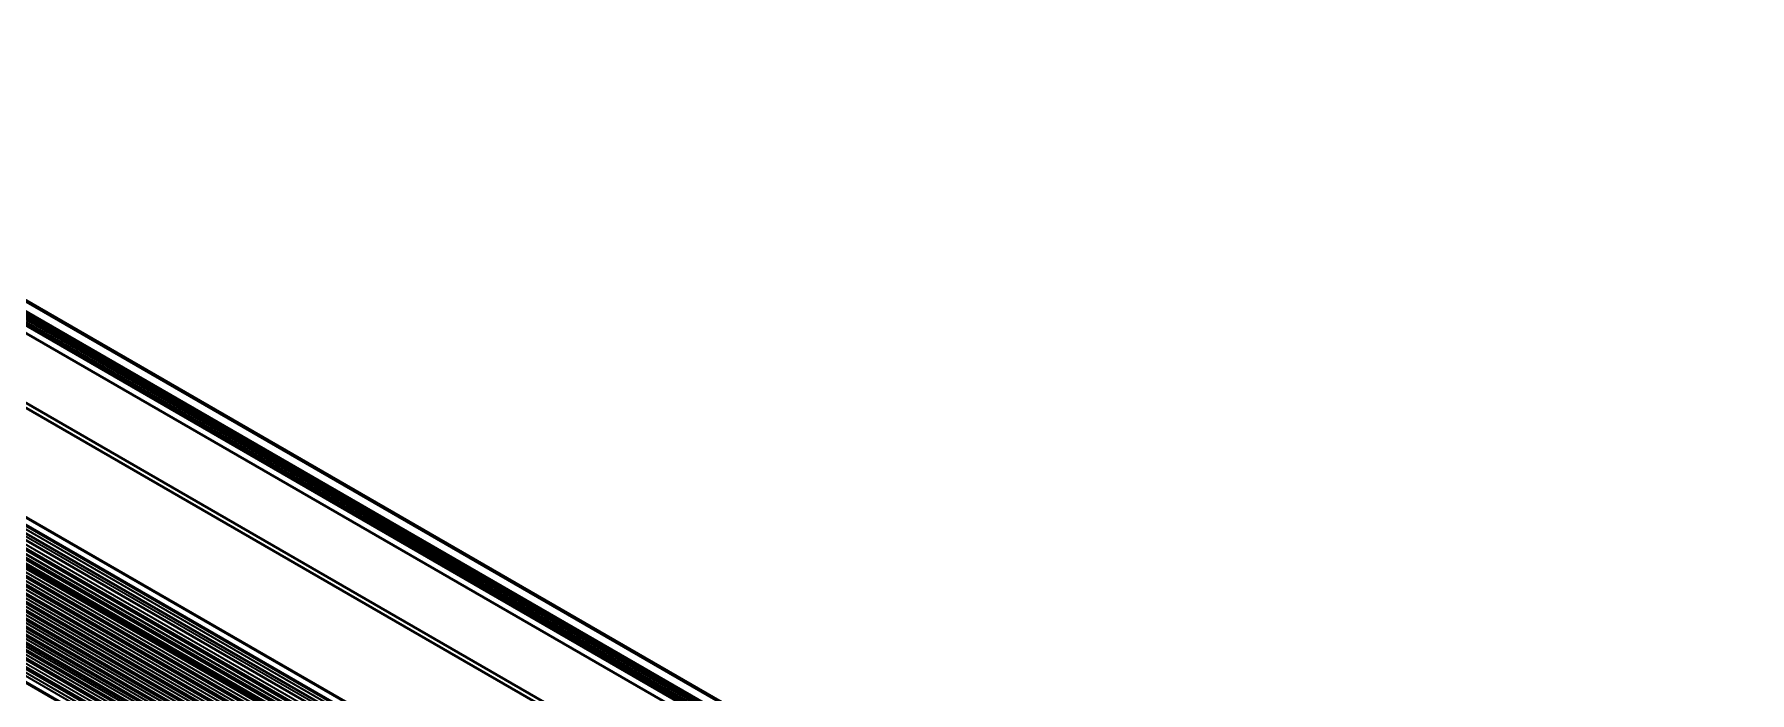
# Model space of a CAD drawing. Header units: millimetres. Extents: x 0 to 3000, y 0 to 3000.
# Drawn here: x 552 to 1108, y 2357 to 2570 of the extents above; entities that cross this region are included whole.
import ezdxf

# ---------------------------------------------------------------- set-up
doc = ezdxf.new("R2010")
doc.units = ezdxf.units.MM
doc.layers.add('Visible (ANSI)', color=7, linetype='Continuous', lineweight=50)
doc.layers.add('Visible Narrow (ANSI)', color=7, linetype='Continuous', lineweight=35)

msp = doc.modelspace()

# ---------------------------------------------------------------- linework, layer by layer
at = {"layer": 'Visible (ANSI)'}
for p, q in [((1051.4966, 2159.0607), (345.804, 2566.4925)), ((346.9737, 2567.4479), (1052.6663, 2160.0161)), ((1103.7166, 2159.5047), (396.6099, 2567.7427)), ((1103.8202, 2158.7893), (396.7134, 2567.0376)), ((1107.5106, 2161.5697), (400.4038, 2569.818)), ((395.1636, 2562.1948), (1098.9863, 2155.8426)), ((1051.9639, 2123.313), (346.2714, 2530.7448)), ((1053.321, 2117.3781), (346.5633, 2525.4249)), ((1053.1807, 2115.3233), (346.6697, 2523.2276)), ((1052.8524, 2107.1628), (345.9653, 2515.2843)), ((1052.8987, 2109.1818), (346.1658, 2517.2142)), ((1053.0106, 2112.1892), (346.2817, 2520.2193)), ((1052.9552, 2110.8674), (346.3561, 2518.8226)), ((1052.8401, 2106.3273), (346.168, 2514.3247)), ((1052.8295, 2103.4406), (346.1968, 2511.4152)), ((1052.8688, 2100.5712), (346.2652, 2508.5289)), ((1052.9586, 2097.7195), (346.3733, 2505.6667)), ((1053.0997, 2094.8858), (346.521, 2502.8292)), ((1053.3367, 2092.045), (346.7084, 2500.017)), ((1053.7328, 2089.1613), (346.9354, 2497.231)), ((1054.1215, 2086.3316), (347.2019, 2494.4718)), ((1054.5027, 2083.5566), (347.508, 2491.7401)), ((1054.8865, 2080.762), (347.8638, 2488.9618)), ((1055.244, 2078.1478), (348.3003, 2486.3019)), ((1055.3899, 2075.3069), (348.4845, 2483.439)), ((1055.3899, 2072.3571), (348.4845, 2480.4892)), ((348.4898, 2475.9553), (1055.4923, 2067.7672)), ((582.6685, 2372.561), (582.6684, 2372.561)), ((584.8407, 2371.3069), (584.8407, 2371.3068)), ((584.9508, 2371.2433), (584.9507, 2371.2433)), ((585.1435, 2373.9899), (585.1434, 2373.9899)), ((587.3157, 2372.7358), (587.3157, 2372.7358)), ((587.4258, 2372.6722), (587.4257, 2372.6722)), ((604.372, 2360.0305), (604.372, 2360.0305)), ((606.847, 2361.4594), (606.847, 2361.4594))]:
    msp.add_line(p, q, dxfattribs=at)
for centre, major_axis, start_param, end_param in [((565.2227, 2382.9012), (-11.8499, 0), 5.5254741, 5.52547994), ((565.2492, 2382.8741), (-11.9037, 0), 5.22679542, 5.22679685), ((565.223, 2380.3926), (11.8505, 0), 2.12251939, 2.12252539), ((565.2229, 2380.3928), (-11.7002, 0), 5.26105935, 5.26106543), ((565.2343, 2380.3645), (11.9005, 0), 1.80121631, 1.80121793), ((565.2229, 2380.3925), (-11.7006, 0), 4.93484078, 4.93484244), ((565.2228, 2377.4534), (11.7002, 0), 1.7831229, 1.78312994), ((565.2228, 2377.4536), (11.6997, 0), 1.35637646, 1.35637906), ((565.2202, 2382.9027), (11.8538, 0), 5.47009533, 5.47010118), ((565.2551, 2382.8906), (11.8129, 0), 5.76877787, 5.76877932)]:
    msp.add_ellipse(centre, major_axis=major_axis, ratio=0.57735027, start_param=start_param, end_param=end_param, dxfattribs=at)
at = {"layer": 'Visible Narrow (ANSI)'}
for p, q in [((396.6099, 2567.2665), (1103.7166, 2159.0182)), ((396.9326, 2568.3358), (1104.0394, 2160.0875)), ((397.6705, 2565.2053), (1102.847, 2158.0715)), ((398.0241, 2565.8177), (1103.5541, 2158.4798)), ((399.5785, 2569.8073), (1106.6853, 2161.559)), ((1101.0792, 2157.0509), (396.6099, 2563.7765)), ((396.9634, 2564.3888), (1101.7863, 2157.4591)), ((1102.1399, 2157.6633), (397.317, 2564.593)), ((345.9786, 2531.2175), (1051.6712, 2123.7857)), ((1053.6261, 2119.9762), (346.6113, 2528.1713)), ((1053.4143, 2118.5895), (346.6631, 2526.6325)), ((1053.5414, 2119.6343), (346.7814, 2527.6822)), ((1053.0289, 2112.5797), (346.0826, 2520.7354)), ((1053.0371, 2112.7511), (346.0947, 2520.9046)), ((1053.0968, 2113.8998), (346.5373, 2521.8321)), ((1053.2509, 2116.3923), (346.6631, 2524.3409)), ((1052.8444, 2106.6525), (345.9661, 2514.769)), ((1052.9078, 2109.4889), (345.977, 2517.6356)), ((1052.9164, 2109.7649), (345.979, 2517.9156)), ((1052.8668, 2107.9092), (346.2754, 2515.8599)), ((1052.8277, 2103.9731), (345.9923, 2512.0646)), ((1052.8282, 2103.7583), (345.9946, 2511.849)), ((1052.8295, 2105.0852), (346.3454, 2512.9739)), ((1052.8401, 2102.2124), (346.4015, 2510.0749)), ((1052.8577, 2101.0989), (346.0585, 2509.1692)), ((1052.8621, 2100.8816), (346.0628, 2508.9526)), ((1052.9388, 2098.2276), (346.163, 2506.2848)), ((1052.9468, 2098.0166), (346.1724, 2506.073)), ((1052.9007, 2099.3575), (346.4974, 2507.1996)), ((1053.0119, 2096.5208), (346.6329, 2504.3489)), ((1053.0711, 2095.3842), (346.3084, 2503.4338)), ((1053.083, 2095.1741), (346.3208, 2503.2234)), ((1053.267, 2092.5524), (346.4936, 2500.6083)), ((1053.2969, 2092.3351), (346.5089, 2500.3993)), ((1053.1744, 2093.7027), (346.8082, 2501.5234)), ((1053.5025, 2090.8378), (347.0232, 2498.7239)), ((1053.6653, 2089.653), (346.7186, 2497.8089)), ((1053.6946, 2089.4392), (346.7369, 2497.6015)), ((1054.0561, 2086.8076), (346.9832, 2495.0363)), ((1054.085, 2086.5975), (347.0046, 2494.8305)), ((1053.8943, 2087.9857), (347.2778, 2495.9509)), ((1054.2786, 2085.1882), (347.5721, 2493.2054)), ((1054.3944, 2084.0431), (347.2876, 2492.2914)), ((1054.4173, 2083.851), (347.3105, 2492.0993)), ((1054.7417, 2081.3021), (347.6349, 2489.5504)), ((1054.776, 2081.0488), (347.6693, 2489.2971)), ((1054.6544, 2082.4522), (347.9233, 2490.4835)), ((1055.0275, 2079.7359), (348.311, 2487.7588)), ((1055.1773, 2078.6451), (348.0706, 2486.8933)), ((348.1059, 2486.6364), (1055.2126, 2078.3882)), ((1055.3895, 2075.8363), (348.2827, 2484.0846)), ((348.2827, 2483.885), (1055.3895, 2075.6367)), ((1055.3537, 2076.9409), (348.6257, 2484.9705)), ((1055.3899, 2074.0395), (348.6453, 2482.0788)), ((1055.3895, 2072.9207), (348.2827, 2481.1689)), ((348.2827, 2480.9351), (1055.3895, 2072.6868)), ((1055.3895, 2069.9708), (348.2827, 2478.2191)), ((348.2827, 2476.413), (1055.3895, 2068.1647)), ((1055.3899, 2071.0897), (348.6453, 2479.1289)), ((585.0094, 2371.2095), (585.0093, 2371.2095)), ((587.4843, 2372.6384), (587.4843, 2372.6384)), ((588.6208, 2371.9822), (588.6208, 2371.9822)), ((589.3154, 2371.5812), (589.3154, 2371.5812)), ((586.8404, 2370.1523), (586.8404, 2370.1523)), ((589.8663, 2368.4053), (589.8664, 2368.4053)), ((590.5609, 2368.0043), (590.5609, 2368.0043)), ((592.3413, 2369.8342), (592.3413, 2369.8342)), ((593.0359, 2369.4332), (593.0359, 2369.4332)), ((606.9934, 2361.3748), (606.9934, 2361.3748)), ((607.8265, 2360.8939), (607.8265, 2360.8939)), ((608.521, 2360.4929), (608.521, 2360.4929)), ((606.0461, 2359.064), (606.046, 2359.0639)), ((609.0719, 2357.3169), (609.072, 2357.317)), ((609.7665, 2356.916), (609.7665, 2356.9159)), ((611.5469, 2358.7459), (611.5469, 2358.7459)), ((612.2415, 2358.3449), (612.2415, 2358.3449))]:
    msp.add_line(p, q, dxfattribs=at)
for centre, major_axis, start_param, end_param in [((587.6782, 2369.6736), (-2.1609, 0), 5.50059261, 5.50062474), ((586.1502, 2370.1476), (0.25, -0.433), 2.19942205, 2.20031399), ((604.5227, 2359.5402), (0.25, -0.433), 2.51190856, 2.51280366), ((602.9947, 2360.8306), (2.1609, 0), 5.49495548, 5.49498769), ((606.8838, 2358.5852), (-2.161, 0), 5.50058632, 5.50061854), ((605.3558, 2359.0592), (0.25, -0.433), 2.19959375, 2.20048902)]:
    msp.add_ellipse(centre, major_axis=major_axis, ratio=0.57735027, start_param=start_param, end_param=end_param, dxfattribs=at)

doc.saveas('drawing.dxf')
